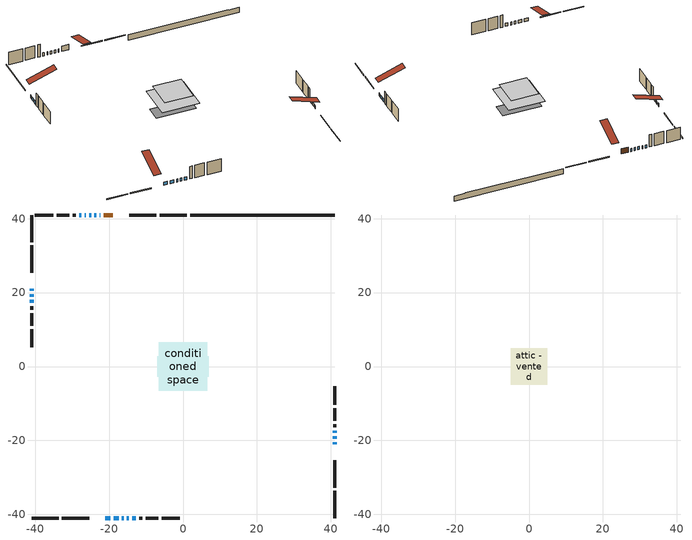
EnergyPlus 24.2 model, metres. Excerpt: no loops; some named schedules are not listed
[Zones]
conditioned space
 floor outside (Floor1 construction): -2.33,-2.33 -2.33,2.33 2.33,2.33 2.33,-2.33 z0.61
 floor adiabatic (AdiabaticFloorConstruction): -6.53,-6.53 -6.53,6.53 6.53,6.53 6.53,-6.53 z3.05
 floor foundation (Slab1 construction): -7,-2.75 -7,2.75 7,2.75 7,-2.75 z-1.52
 wall outside (RimJoist1 construction): 1.03,40.97 -6.28,40.97 / -40.97,-40.97 -33.66,-40.97 / -40.97,40.97 -40.97,33.66 / 40.97,-40.97 40.97,-33.66 z0.61:0.91
 wall outside (RimJoist2 construction): -7.21,40.97 -14.53,40.97 / -32.73,-40.97 -25.42,-40.97 / -40.97,32.73 -40.97,25.42 / 40.97,-32.73 40.97,-25.42 z0.61:0.91
 wall outside (AdiabaticWallConstruction 1): -18.94,40.97 -21.43,40.97 z0.61:2.64
 wall outside (AdiabaticWallConstruction): -22.36,40.97 -22.58,40.97 / -21.01,-40.97 -19.68,-40.97 / -40.97,21.01 -40.97,20.45 / 40.97,-21.01 40.97,-20.47 / -23.5,40.97 -23.95,40.97 / -18.75,-40.97 -17.43,-40.97 / -16.5,-40.97 -16.07,-40.97 / -40.97,19.53 -40.97,18.91 / -40.97,17.99 -40.97,17.19 / -15.15,-40.97 -14.7,-40.97 / -24.88,40.97 -25.41,40.97 / -26.34,40.97 -26.53,40.97 / 40.97,-19.55 40.97,-18.87 / 40.97,-17.94 40.97,-17.4 / -27.46,40.97 -28.05,40.97 / -13.77,-40.97 -12.82,-40.97 z0.61:1.83
 wall outside (Wall1 construction): -28.98,40.97 -29.86,40.97 / -11.89,-40.97 -11.01,-40.97 / -40.97,16.26 -40.97,15.38 / 40.97,-16.48 40.97,-15.59 z0.61:5.49
 wall outside (Wall2 construction): -30.79,40.97 -34.19,40.97 / -10.08,-40.97 -6.68,-40.97 / -40.97,14.45 -40.97,11.05 / 40.97,-14.66 40.97,-11.27 z0.61:5.49
 wall outside (Wall3 construction): -35.12,40.97 -40.05,40.97 / -5.75,-40.97 -0.82,-40.97 / -40.97,10.12 -40.97,5.19 / 40.97,-10.34 40.97,-5.41 z0.61:5.49
 wall foundation (FoundationWall1 construction): 1.96,40.97,-1.52 1.96,40.97,0.61 37.07,40.97,0.61 37.07,40.97,0.47 40.97,40.97,0.47 40.97,40.97,-1.52
 window (WindowConstruction 12): -22.36,40.97 -22.57,40.97 z0.61:1.83
 window (WindowConstruction 4): -21.01,-40.97 -19.68,-40.97 z0.61:1.83
 window (WindowConstruction 5): -40.97,21.01 -40.97,20.46 z0.61:1.83
 window (WindowConstruction 6): 40.97,-21.01 40.97,-20.47 z0.61:1.83
 window (WindowConstruction 7): -23.5,40.97 -23.95,40.97 z0.61:1.83
 window (WindowConstruction 8): -18.75,-40.97 -17.43,-40.97 z0.61:1.83
 window (WindowConstruction 9): -16.5,-40.97 -16.08,-40.97 z0.61:1.83
 window (WindowConstruction 10): -40.97,19.53 -40.97,18.92 z0.61:1.83
 window (WindowConstruction 11): -40.97,17.99 -40.97,17.19 z0.61:1.83
 window (WindowConstruction 15): -15.15,-40.97 -14.7,-40.97 z0.61:1.83
 window (WindowConstruction 13): -24.88,40.97 -25.41,40.97 z0.61:1.83
 window (WindowConstruction 14): -26.34,40.97 -26.53,40.97 z0.61:1.83
 window (WindowConstruction): 40.97,-19.55 40.97,-18.87 z0.61:1.83
 window (WindowConstruction 1): 40.97,-17.94 40.97,-17.41 z0.61:1.83
 window (WindowConstruction 2): -27.46,40.97 -28.05,40.97 z0.61:1.83
 window (WindowConstruction 3): -13.77,-40.97 -12.82,-40.97 z0.61:1.83
 door (Door): -18.94,40.97 -21.43,40.97 z0.61:2.64
 ceiling adiabatic (AdiabaticFloorConstruction): 6.53,-6.53 6.53,6.53 -6.53,6.53 -6.53,-6.53 z3.05
attic - vented
 floor to conditioned space (Floor2 construction Reversed): -4.97,-4.97 -4.97,4.97 4.97,4.97 4.97,-4.97 z5.49
 roof outside (Roof1 construction): -18.01,40.97,5.49 -18.01,31.29,8.71 -15.46,31.29,8.71 -15.46,40.97,5.49; -21.94,-40.97,5.49 -21.94,-31.29,8.71 -24.49,-31.29,8.71 -24.49,-40.97,5.49; -40.97,21.94,5.49 -31.29,21.94,8.71 -31.29,24.49,8.71 -40.97,24.49,5.49; 40.97,-21.94,5.49 31.29,-21.94,8.71 31.29,-24.49,8.71 40.97,-24.49,5.49
[Building]
Building 1: Terrain=Suburbs
[Site:Location]
Toronto City Centre_ON: Latitude {deg}=43.63; Longitude {deg}=-79.39; Time Zone {hr}=-5; Elevation {m}=77; Keep Site Location Information=Yes
[Site:GroundTemperature:Shallow]
5.01852, 3.26908, 3.12898, 3.95918, 7.29196, 10.6092, 13.4851, 15.3069, 15.4617, 13.9799, 11.1774, 7.9619
[Site:WaterMainsTemperature]
Calculation Method=Schedule; Temperature Schedule=mains temperature schedule
[Material] Roughness=Rough; Thermal Absorptance=0.9
Name | Thickness {m} | Conductivity {W/m-K} | Density {kg/m3} | Specific Heat {J/kg-K} | Solar Absorptance | Visible Absorptance
asphalt or fiberglass shingles | 0.00635 | 0.162714 | 1121.4 | 1465.45 | 0.4 | 0.4
ceiling loosefill ins | 0.169333 | 0.0480833 | 16.02 | 1046.75 | 0.7 | 0.7
ceiling stud and cavity | 0.1397 | 0.10898 | 65.682 | 1177.47 | 0.7 | 0.7
concrete 4.0 in. | 0.1016 | 1.803125 | 2242.8 | 837.4 | 0.7 | 0.7
concrete 8.0 in. | 0.2032 | 1.803125 | 2242.8 | 837.4 | 0.7 | 0.7
door material | 0.04445 | 0.053851 | 512.64 | 1214.23 | 0.7 | 0.7
exterior vertical ins | 0.0363136 | 0.029427 | 32.04 | 1214.23 | 0.7 | 0.7
floor covering | 0.0127 | 0.0433444 | 54.468 | 1339.84 | 0.6 | 0.6
floor rigid ins | 0.051816 | 0.029427 | 32.04 | 1214.23 | 0.7 | 0.7
floor rigid ins 1; wall rigid ins | 0.512978 | 0.029427 | 32.04 | 1214.23 | 0.7 | 0.7
floor stud and cavity | 0.1397 | 0.0889238 | 92.3553 | 1139.71 | 0.7 | 0.7
floor stud and cavity 1 | 0.1397 | 1.75129 | 37.0049 | 1207.88 | 0.7 | 0.7
furniture material conditioned space 1 | 0.1524 | 0.115458 | 640.8 | 1214.23 | 0.6 | 0.6
gypsum board | 0.0127 | 0.160291 | 801 | 837.4 | 0.6 | 0.6
gypsum board 1 | 0.0127 | 0.160291 | 801 | 837.4 | 0.7 | 0.7
osb sheathing 0.5 in. | 0.0127 | 0.115458 | 512.64 | 1214.23 | 0.7 | 0.7
osb sheathing 0.75 in. | 0.01905 | 0.115458 | 512.64 | 1214.23 | 0.7 | 0.7
osb sheathing 2.0 in. | 0.0508 | 0.115458 | 512.64 | 1214.23 | 0.7 | 0.7
rim joist stud and cavity | 0.0508 | 0.0451784 | 125.044 | 1163.47 | 0.6 | 0.6
rim joist stud and cavity 1 | 0.0508 | 0.029095 | 125.044 | 1163.47 | 0.6 | 0.6
wall stud and cavity | 0.1397 | 0.0820459 | 139.0536 | 1170.24 | 0.7 | 0.7
wall stud and cavity 1 | 0.1397 | 0.0813726 | 139.0536 | 1170.24 | 0.7 | 0.7
wall stud and cavity 2 | 0.1397 | 0.0810402 | 139.0536 | 1170.24 | 0.7 | 0.7
wall stud and cavity 3 | 0.0889 | 0.380278 | 52.3479 | 1209.89 | 0.7 | 0.7
wall stud and cavity 4 | 0.0889 | 0.391764 | 83.0341 | 1211.67 | 0.7 | 0.7
wood siding | 0.0254 | 0.102417 | 544.68 | 1172.36 | 0.4 | 0.4
wood siding 1; wood siding 2; wood siding 3 | 0.0254 | 0.102417 | 544.68 | 1172.36 | 0.7 | 0.7
[WindowMaterial:SimpleGlazingSystem]
Name | U-Factor {W/m2-K} | Solar Heat Gain Coefficient
WindowMaterial | 2.35978 | 0.52
WindowMaterial 1 | 2.41145 | 0.49
WindowMaterial 10 | 6.92943 | 0.69
WindowMaterial 11 | 6.74774 | 0.74
WindowMaterial 12 | 7.55855 | 0.54
WindowMaterial 13 | 3.219426 | 0.35
WindowMaterial 2 | 2.60961 | 0.41
WindowMaterial 3 | 2.5903 | 0.43
WindowMaterial 4 | 2.34956 | 0.54
WindowMaterial 5 | 2.70386 | 0.37
WindowMaterial 6 | 2.45914 | 0.47
WindowMaterial 7 | 2.57724 | 0.43
WindowMaterial 8 | 2.379082 | 0.51
WindowMaterial 9 | 2.437 | 0.49
[Construction]
AdiabaticFloorConstruction: floor stud and cavity 1, floor rigid ins 1, osb sheathing 0.75 in., floor covering
AdiabaticWallConstruction: wood siding 2, wall rigid ins, wall stud and cavity 3, gypsum board
AdiabaticWallConstruction 1: wood siding 3, wall rigid ins, wall stud and cavity 3, gypsum board
Door: door material
Floor1 construction: floor stud and cavity, floor rigid ins, osb sheathing 0.75 in., floor covering
Floor2 construction Reversed: gypsum board, ceiling stud and cavity, ceiling loosefill ins
FoundationWall1 construction: concrete 8.0 in., gypsum board 1
furniture construction conditioned space 1: furniture material conditioned space 1
PartitionWallConstruction: gypsum board, wall stud and cavity 4, gypsum board
RimJoist1 construction: wood siding 1, osb sheathing 2.0 in., rim joist stud and cavity
RimJoist2 construction: wood siding 1, osb sheathing 2.0 in., rim joist stud and cavity 1
Roof1 construction: asphalt or fiberglass shingles
Slab1 construction: concrete 4.0 in.
Wall1 construction: wood siding, osb sheathing 0.5 in., wall stud and cavity, gypsum board
Wall2 construction: wood siding, osb sheathing 0.5 in., wall stud and cavity 1, gypsum board
Wall3 construction: wood siding, osb sheathing 0.5 in., wall stud and cavity 2, gypsum board
WindowConstruction: WindowMaterial
WindowConstruction 1; WindowConstruction 6: WindowMaterial 1
WindowConstruction 10: WindowMaterial 8
WindowConstruction 11: WindowMaterial 9
WindowConstruction 12: WindowMaterial 10
WindowConstruction 13: WindowMaterial 11
WindowConstruction 14: WindowMaterial 12
WindowConstruction 15: WindowMaterial 13
WindowConstruction 2: WindowMaterial 2
WindowConstruction 3: WindowMaterial 3
WindowConstruction 4; WindowConstruction 8: WindowMaterial 4
WindowConstruction 5: WindowMaterial 5
WindowConstruction 7: WindowMaterial 6
WindowConstruction 9: WindowMaterial 7
[Zone] Multiplier=1; Part of Total Floor Area=Yes
Name | Volume {m3}
attic - vented | 51.7981
conditioned space | 618.5
[Space]
Name | Zone | Volume {m3}
attic - vented 1 | attic - vented | 51.7981
conditioned space 1 | conditioned space | 618.5
[ZoneInfiltration:EffectiveLeakageArea]
infil attic - vented 1: Zone or Space=attic - vented 1; Schedule=Always On Discrete; Effective Air Leakage Area {cm2}=4162.11; Stack Coefficient=0.000224466; Wind Coefficient=1.01227e-05
[ZoneMixing]
whole house fan mix: Zone or Space=attic - vented; Schedule=Always On Continuous; Design Flow Rate Calculation Method=Flow/Zone; Design Flow Rate {m3/s}=0; Source Zone or Space=conditioned space
[SurfaceProperty:ExposedFoundationPerimeter]
Slab1: Exposed Perimeter Calculation Method=TotalExposedPerimeter; Total Exposed Perimeter {m}=39.014
[InternalMass] Zone or ZoneList=conditioned space; Space or SpaceList=conditioned space 1
Name | Construction | Surface Area {m2}
furniture mass conditioned space 1 | furniture construction conditioned space 1 | 107.86
partition wall mass | PartitionWallConstruction | 269.651
[Lights]
interior lighting: Zone or ZoneList or Space or SpaceList=conditioned space 1; Schedule=interior lighting schedule; Design Level Calculation Method=LightingLevel; Lighting Level {W}=343.2; Return Air Fraction=0; Fraction Radiant=0.6; Fraction Visible=0.2; Fraction Replaceable=1
[People]
occupants: Zone or ZoneList or Space or SpaceList=conditioned space 1; Number of People Schedule=occupants schedule; Number of People Calculation Method=People; Number of People=3; Fraction Radiant=0.314171; Sensible Heat Fraction=0.56303; Activity Level Schedule=occupants activity schedule; Carbon Dioxide Generation Rate {m3/s-W}=0; Enable ASHRAE 55 Comfort Warnings=No; Mean Radiant Temperature Calculation Type=EnclosureAveraged
[ElectricEquipment] Zone or ZoneList or Space or SpaceList=conditioned space 1; Design Level Calculation Method=EquipmentLevel
Name | Schedule | Design Level {W} | Fraction Latent | Fraction Radiant | Fraction Lost
clothes dryer | clothes dryer schedule | 140.772 | 0.015 | 0.081 | 0.85
clothes washer | clothes washer schedule | 32.1985 | 0.03 | 0.162 | 0.7
cooking range | cooking range schedule | 215.147 | 0.08 | 0.432 | 0.2
dishwasher | dishwasher schedule | 66.8632 | 0.3 | 0.18 | 0.4
fridge | fridge schedule | 72.9452 | 0 | 0.6 | 0
mech vent bath fan 0 | mech vent bath fan 0 schedule | 50.2 | 0 | 0 | 1
mech vent bath fan 1 | mech vent bath fan 1 schedule | 50.2 | 0 | 0 | 1
mech vent house fan | mech vent house fan schedule | 0 | 0 | 0 | 1
mech vent house fan cfis | mech vent house fan cfis schedule | 0 | 0 | 0 | 0
mech vent range fan 0 | mech vent range fan 0 schedule | 57 | 0 | 0 | 1
misc plug loads | misc plug loads schedule | 494.7 | 0.045 | 0.513 | 0.1
whole house fan | Always On Discrete | 0 | 0 | 0 | 1
[OtherEquipment] Zone or ZoneList or Space or SpaceList=conditioned space 1; Design Level Calculation Method=EquipmentLevel
Name | Fuel Type | Schedule | Design Level {W} | Fraction Latent | Fraction Radiant | Fraction Lost
clothes dryer 1 | Electricity | clothes dryer schedule | 0 | 0.015 | 0.081 | 0.85
cooking range 1 | Electricity | cooking range schedule | 0 | 0.08 | 0.432 | 0.2
general water use latent | None | general water use schedule | 62.594 | 1 | 0 | 0
general water use sensible | None | general water use schedule | -61.6891 | 0 | 0.6 | 0
mech vent house fan latent load | None | Always On Discrete | 0 | 1 | 0 | 0
mech vent house fan sensible load | None | Always On Discrete | 0 | 0 | 0 | 0
water heater energy adjustment1 | NaturalGas | Always On Discrete | 0.01 | 0 | 0 | 1
[ZoneInfiltration:DesignFlowRate] Zone or ZoneList or Space or SpaceList=conditioned space 1; Schedule=Always On Discrete; Design Flow Rate Calculation Method=Flow/Zone; Design Flow Rate {m3/s}=0
infil flow; natural vent flow; whole house fan flow
[AvailabilityManager:Scheduled]
central ac and furnace airloop Availability Manager: Schedule=Always On Discrete
[Foundation:Kiva]
Foundation Kiva 1: Initial Indoor Air Temperature {C}=18; Wall Height Above Grade {m}=0.609996; Wall Depth Below Slab {m}=0.2032; Custom Block Material Name 1=exterior vertical ins; Custom Block Depth 1 {m}=2.13; Custom Block X Position 1 {m}=0.2159; Custom Block Z Position 1 {m}=0
[Foundation:Kiva:Settings]
Soil Conductivity {W/m-K}=0.849921; Soil Density {kg/m3}=1842.3; Soil Specific Heat {J/kg-K}=418.7; Ground Solar Absorptivity=0.9; Ground Thermal Absorptivity=0.9; Ground Surface Roughness {m}=0.03; Far-Field Width {m}=40; Deep-Ground Boundary Condition=ZeroFlux; Deep-Ground Depth {m}=40; Minimum Cell Dimension {m}=0.2; Maximum Cell Growth Coefficient=3; Simulation Timestep=Timestep
[Exterior:Lights]
exterior lighting: Schedule=exterior lighting schedule; Design Level {W}=75.6
[EnergyManagementSystem:GlobalVariable]
central_ac_and_furnace_airloop_Fan_RTF
infil_program_Qfan
infil_program_Qinf
natural_vent_program_Qnv
natural_vent_program_Qwhf
[EnergyManagementSystem:Sensor]
Name | Output:Variable or Output:Meter Index Key | Output:Variable or Output:Meter
airflow_gain | infil flow | Infiltration Sensible Heat Gain Energy
airflow_gain_1 | natural vent flow | Infiltration Sensible Heat Gain Energy
airflow_gain_2 | whole house fan flow | Infiltration Sensible Heat Gain Energy
airflow_loss | infil flow | Infiltration Sensible Heat Loss Energy
airflow_loss_1 | natural vent flow | Infiltration Sensible Heat Loss Energy
airflow_loss_2 | whole house fan flow | Infiltration Sensible Heat Loss Energy
clg_load_cond |  | Cooling:EnergyTransfer:Zone:CONDITIONED SPACE
clg_sp_s; clg_sp_s_1 | cooling setpoint | Schedule Value
clothes_dryer_exhaust_0_sch_s | clothes dryer exhaust 0 schedule | Schedule Value
cool_season | cooling season schedule | Schedule Value
htg_load_cond |  | Heating:EnergyTransfer:Zone:CONDITIONED SPACE
htg_sp_s; htg_sp_s_1 | heating setpoint | Schedule Value
ig_ee_conv | clothes dryer | Electric Equipment Convective Heating Energy
ig_ee_conv_2 | cooking range | Electric Equipment Convective Heating Energy
ig_ee_conv_4 | fridge | Electric Equipment Convective Heating Energy
ig_ee_conv_5 | misc plug loads | Electric Equipment Convective Heating Energy
ig_ee_conv_6 | whole house fan | Electric Equipment Convective Heating Energy
ig_ee_rad | clothes dryer | Electric Equipment Radiant Heating Energy
ig_ee_rad_2 | cooking range | Electric Equipment Radiant Heating Energy
ig_ee_rad_4 | fridge | Electric Equipment Radiant Heating Energy
ig_ee_rad_5 | misc plug loads | Electric Equipment Radiant Heating Energy
ig_ee_rad_6 | whole house fan | Electric Equipment Radiant Heating Energy
ig_lgt_conv | interior lighting | Lights Convective Heating Energy
ig_lgt_rad | interior lighting | Lights Radiant Heating Energy
ig_lgt_vis | interior lighting | Lights Visible Radiation Heating Energy
ig_oe_conv | clothes dryer 1 | Other Equipment Convective Heating Energy
ig_oe_conv_1 | cooking range 1 | Other Equipment Convective Heating Energy
ig_oe_conv_2 | general water use latent | Other Equipment Convective Heating Energy
ig_oe_conv_3 | general water use sensible | Other Equipment Convective Heating Energy
ig_oe_conv_4 | water heater energy adjustment1 | Other Equipment Convective Heating Energy
ig_oe_rad | clothes dryer 1 | Other Equipment Radiant Heating Energy
ig_oe_rad_1 | cooking range 1 | Other Equipment Radiant Heating Energy
ig_oe_rad_2 | general water use latent | Other Equipment Radiant Heating Energy
ig_oe_rad_3 | general water use sensible | Other Equipment Radiant Heating Energy
ig_oe_rad_4 | water heater energy adjustment1 | Other Equipment Radiant Heating Energy
ig_ppl_conv | occupants | People Convective Heating Energy
ig_ppl_rad | occupants | People Radiant Heating Energy
im_conv | furniture mass conditioned space 1 | Surface Inside Face Convection Heat Gain Energy
im_conv_1 | partition wall mass | Surface Inside Face Convection Heat Gain Energy
im_ig | furniture mass conditioned space 1 | Surface Inside Face Internal Gains Radiation Heat Gain Energy
im_ig_1 | partition wall mass | Surface Inside Face Internal Gains Radiation Heat Gain Energy
im_lgt | furniture mass conditioned space 1 | Surface Inside Face Lights Radiation Heat Gain Energy
im_lgt_1 | partition wall mass | Surface Inside Face Lights Radiation Heat Gain Energy
im_sol | furniture mass conditioned space 1 | Surface Inside Face Solar Radiation Heat Gain Energy
im_sol_1 | partition wall mass | Surface Inside Face Solar Radiation Heat Gain Energy
im_surf | furniture mass conditioned space 1 | Surface Inside Face Net Surface Thermal Radiation Heat Gain Energy
im_surf_1 | partition wall mass | Surface Inside Face Net Surface Thermal Radiation Heat Gain Energy
mech_vent_bath_fan_0_sch_s | mech vent bath fan 0 schedule | Schedule Value
mech_vent_bath_fan_1_sch_s | mech vent bath fan 1 schedule | Schedule Value
mech_vent_range_fan_0_sch_s | mech vent range fan 0 schedule | Schedule Value
mv_conv | mech vent bath fan 0 | Electric Equipment Convective Heating Energy
mv_conv_1 | mech vent bath fan 1 | Electric Equipment Convective Heating Energy
mv_conv_2 | mech vent house fan | Electric Equipment Convective Heating Energy
mv_conv_3 | mech vent house fan cfis | Electric Equipment Convective Heating Energy
mv_conv_4 | mech vent range fan 0 | Electric Equipment Convective Heating Energy
mv_conv_5 | mech vent house fan latent load | Other Equipment Convective Heating Energy
mv_conv_6 | mech vent house fan sensible load | Other Equipment Convective Heating Energy
mv_rad | mech vent bath fan 0 | Electric Equipment Radiant Heating Energy
mv_rad_1 | mech vent bath fan 1 | Electric Equipment Radiant Heating Energy
mv_rad_2 | mech vent house fan | Electric Equipment Radiant Heating Energy
mv_rad_3 | mech vent house fan cfis | Electric Equipment Radiant Heating Energy
mv_rad_4 | mech vent range fan 0 | Electric Equipment Radiant Heating Energy
mv_rad_5 | mech vent house fan latent load | Other Equipment Radiant Heating Energy
mv_rad_6 | mech vent house fan sensible load | Other Equipment Radiant Heating Energy
natural_vent_s | natural vent schedule | Schedule Value
out_pb_s |  | Site Outdoor Air Barometric Pressure
out_wt_s |  | Site Outdoor Air Humidity Ratio
site_vw_s |  | Site Wind Speed
ss_back_out | Window1 | Surface Window Shortwave from Zone Back Out Window Heat Transfer Rate
ss_back_out_1 | Window10 | Surface Window Shortwave from Zone Back Out Window Heat Transfer Rate
ss_back_out_10 | Window2 | Surface Window Shortwave from Zone Back Out Window Heat Transfer Rate
ss_back_out_11 | Window3 | Surface Window Shortwave from Zone Back Out Window Heat Transfer Rate
ss_back_out_12 | Window4 | Surface Window Shortwave from Zone Back Out Window Heat Transfer Rate
ss_back_out_13 | Window5 | Surface Window Shortwave from Zone Back Out Window Heat Transfer Rate
ss_back_out_14 | Window6 | Surface Window Shortwave from Zone Back Out Window Heat Transfer Rate
ss_back_out_15 | Window8 | Surface Window Shortwave from Zone Back Out Window Heat Transfer Rate
ss_back_out_2 | Window11 | Surface Window Shortwave from Zone Back Out Window Heat Transfer Rate
ss_back_out_3 | Window13 | Surface Window Shortwave from Zone Back Out Window Heat Transfer Rate
ss_back_out_4 | Window14 | Surface Window Shortwave from Zone Back Out Window Heat Transfer Rate
ss_back_out_5 | Window15 | Surface Window Shortwave from Zone Back Out Window Heat Transfer Rate
ss_back_out_6 | Window16 | Surface Window Shortwave from Zone Back Out Window Heat Transfer Rate
ss_back_out_7 | Window17 | Surface Window Shortwave from Zone Back Out Window Heat Transfer Rate
ss_back_out_8 | Window18 | Surface Window Shortwave from Zone Back Out Window Heat Transfer Rate
ss_back_out_9 | Window19 | Surface Window Shortwave from Zone Back Out Window Heat Transfer Rate
ss_conv | Door1 | Surface Inside Face Convection Heat Gain Energy
ss_conv_1 | Window1 | Surface Inside Face Convection Heat Gain Energy
ss_conv_10 | Window19 | Surface Inside Face Convection Heat Gain Energy
ss_conv_11 | Window2 | Surface Inside Face Convection Heat Gain Energy
ss_conv_12 | Window3 | Surface Inside Face Convection Heat Gain Energy
ss_conv_13 | Window4 | Surface Inside Face Convection Heat Gain Energy
ss_conv_14 | Window5 | Surface Inside Face Convection Heat Gain Energy
ss_conv_15 | Window6 | Surface Inside Face Convection Heat Gain Energy
ss_conv_16 | Window8 | Surface Inside Face Convection Heat Gain Energy
ss_conv_2 | Window10 | Surface Inside Face Convection Heat Gain Energy
ss_conv_3 | Window11 | Surface Inside Face Convection Heat Gain Energy
ss_conv_4 | Window13 | Surface Inside Face Convection Heat Gain Energy
ss_conv_5 | Window14 | Surface Inside Face Convection Heat Gain Energy
ss_conv_6 | Window15 | Surface Inside Face Convection Heat Gain Energy
ss_conv_7 | Window16 | Surface Inside Face Convection Heat Gain Energy
ss_conv_8 | Window17 | Surface Inside Face Convection Heat Gain Energy
ss_conv_9 | Window18 | Surface Inside Face Convection Heat Gain Energy
ss_ig | Door1 | Surface Inside Face Internal Gains Radiation Heat Gain Energy
ss_ig_1 | Window1 | Surface Inside Face Internal Gains Radiation Heat Gain Energy
ss_ig_10 | Window19 | Surface Inside Face Internal Gains Radiation Heat Gain Energy
ss_ig_11 | Window2 | Surface Inside Face Internal Gains Radiation Heat Gain Energy
ss_ig_12 | Window3 | Surface Inside Face Internal Gains Radiation Heat Gain Energy
ss_ig_13 | Window4 | Surface Inside Face Internal Gains Radiation Heat Gain Energy
ss_ig_14 | Window5 | Surface Inside Face Internal Gains Radiation Heat Gain Energy
ss_ig_15 | Window6 | Surface Inside Face Internal Gains Radiation Heat Gain Energy
ss_ig_16 | Window8 | Surface Inside Face Internal Gains Radiation Heat Gain Energy
ss_ig_2 | Window10 | Surface Inside Face Internal Gains Radiation Heat Gain Energy
ss_ig_3 | Window11 | Surface Inside Face Internal Gains Radiation Heat Gain Energy
ss_ig_4 | Window13 | Surface Inside Face Internal Gains Radiation Heat Gain Energy
ss_ig_5 | Window14 | Surface Inside Face Internal Gains Radiation Heat Gain Energy
ss_ig_6 | Window15 | Surface Inside Face Internal Gains Radiation Heat Gain Energy
ss_ig_7 | Window16 | Surface Inside Face Internal Gains Radiation Heat Gain Energy
ss_ig_8 | Window17 | Surface Inside Face Internal Gains Radiation Heat Gain Energy
ss_ig_9 | Window18 | Surface Inside Face Internal Gains Radiation Heat Gain Energy
ss_lgt | Door1 | Surface Inside Face Lights Radiation Heat Gain Energy
ss_sol | Door1 | Surface Inside Face Solar Radiation Heat Gain Energy
ss_surf | Door1 | Surface Inside Face Net Surface Thermal Radiation Heat Gain Energy
ss_surf_1 | Window1 | Surface Inside Face Net Surface Thermal Radiation Heat Gain Energy
ss_surf_10 | Window19 | Surface Inside Face Net Surface Thermal Radiation Heat Gain Energy
ss_surf_11 | Window2 | Surface Inside Face Net Surface Thermal Radiation Heat Gain Energy
ss_surf_12 | Window3 | Surface Inside Face Net Surface Thermal Radiation Heat Gain Energy
ss_surf_13 | Window4 | Surface Inside Face Net Surface Thermal Radiation Heat Gain Energy
ss_surf_14 | Window5 | Surface Inside Face Net Surface Thermal Radiation Heat Gain Energy
ss_surf_15 | Window6 | Surface Inside Face Net Surface Thermal Radiation Heat Gain Energy
ss_surf_16 | Window8 | Surface Inside Face Net Surface Thermal Radiation Heat Gain Energy
ss_surf_2 | Window10 | Surface Inside Face Net Surface Thermal Radiation Heat Gain Energy
ss_surf_3 | Window11 | Surface Inside Face Net Surface Thermal Radiation Heat Gain Energy
ss_surf_4 | Window13 | Surface Inside Face Net Surface Thermal Radiation Heat Gain Energy
ss_surf_5 | Window14 | Surface Inside Face Net Surface Thermal Radiation Heat Gain Energy
ss_surf_6 | Window15 | Surface Inside Face Net Surface Thermal Radiation Heat Gain Energy
ss_surf_7 | Window16 | Surface Inside Face Net Surface Thermal Radiation Heat Gain Energy
ss_surf_8 | Window17 | Surface Inside Face Net Surface Thermal Radiation Heat Gain Energy
ss_surf_9 | Window18 | Surface Inside Face Net Surface Thermal Radiation Heat Gain Energy
ss_trans_in | Window1 | Surface Window Transmitted Solar Radiation Rate
ss_trans_in_1 | Window10 | Surface Window Transmitted Solar Radiation Rate
ss_trans_in_10 | Window2 | Surface Window Transmitted Solar Radiation Rate
ss_trans_in_11 | Window3 | Surface Window Transmitted Solar Radiation Rate
ss_trans_in_12 | Window4 | Surface Window Transmitted Solar Radiation Rate
ss_trans_in_13 | Window5 | Surface Window Transmitted Solar Radiation Rate
ss_trans_in_14 | Window6 | Surface Window Transmitted Solar Radiation Rate
ss_trans_in_15 | Window8 | Surface Window Transmitted Solar Radiation Rate
ss_trans_in_2 | Window11 | Surface Window Transmitted Solar Radiation Rate
ss_trans_in_3 | Window13 | Surface Window Transmitted Solar Radiation Rate
ss_trans_in_4 | Window14 | Surface Window Transmitted Solar Radiation Rate
